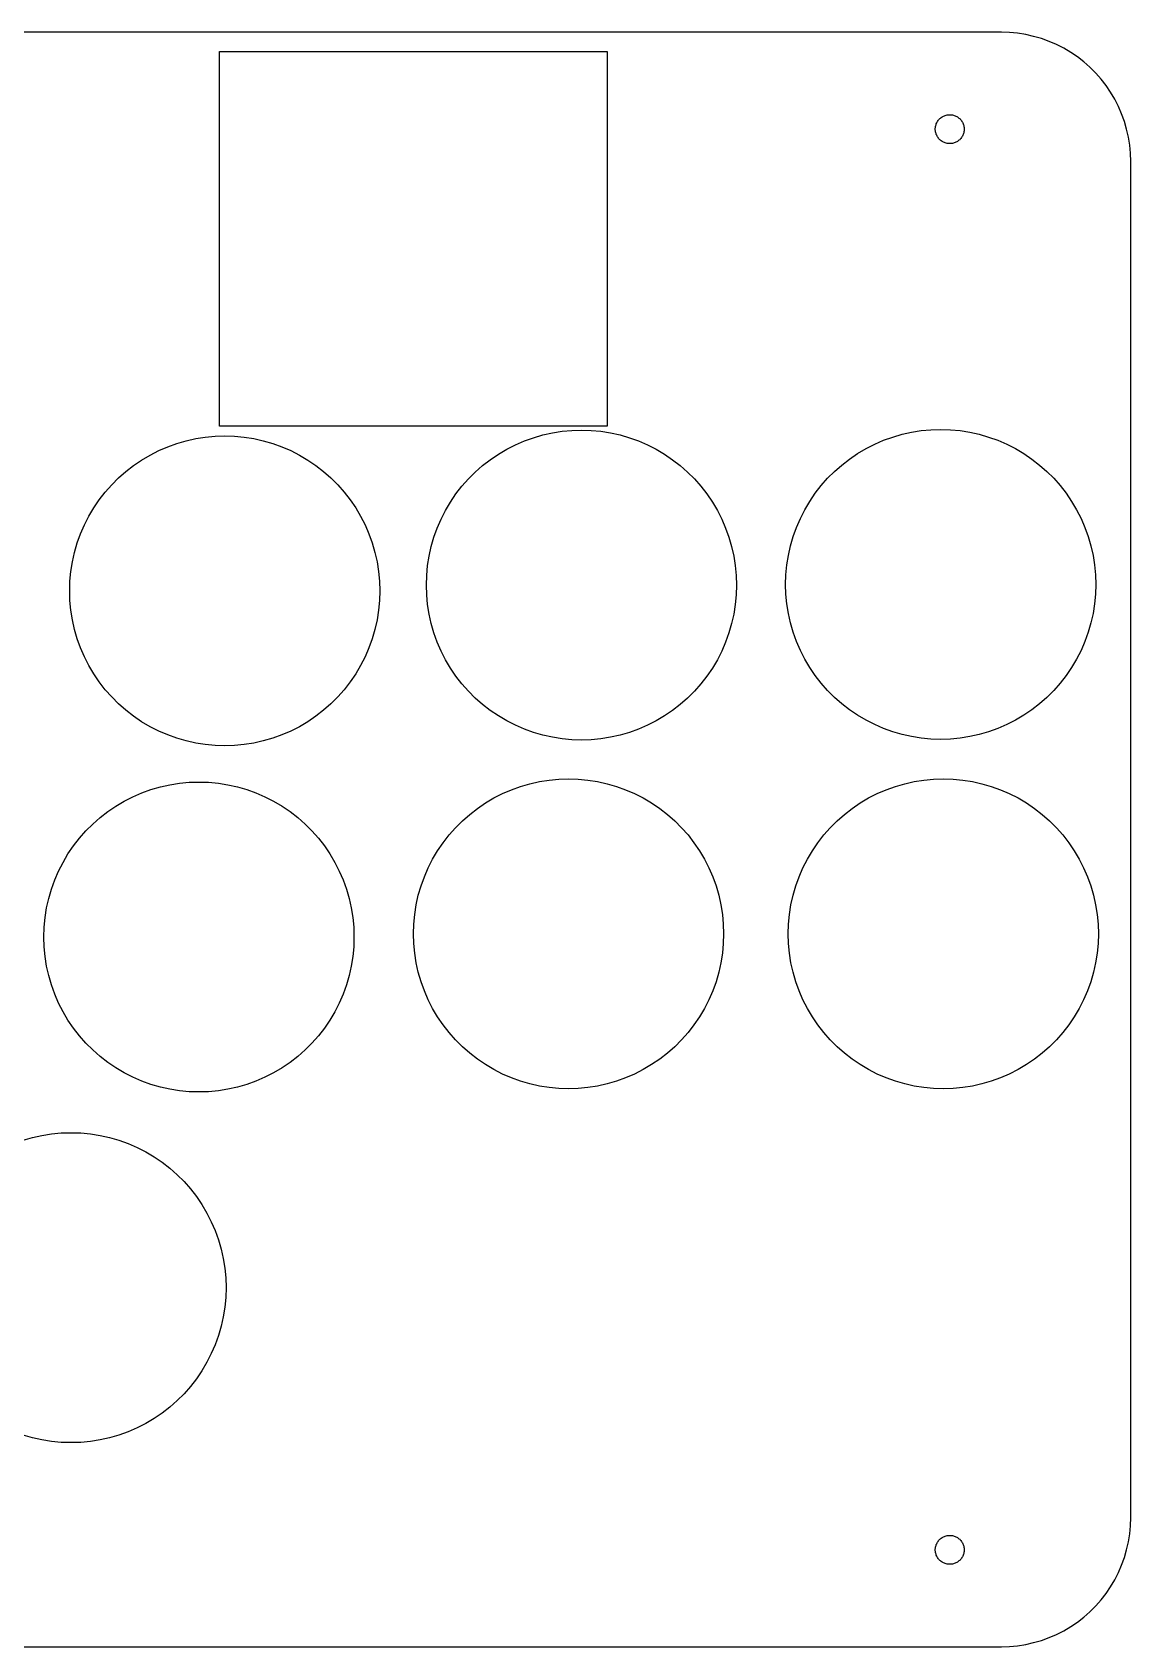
# Model space of a CAD drawing. Header units: metres. Extents: x 0 to 208, y 0 to 125.
# Drawn here: x 123.5 to 208.5, y 0 to 125 of the extents above; entities that cross this region are included whole.
import ezdxf

# ---------------------------------------------------------------- set-up
doc = ezdxf.new("R2010")
doc.units = ezdxf.units.M

msp = doc.modelspace()

# ---------------------------------------------------------------- linework, layer by layer
for p, q in [((198.5, 125), (10, 125)), ((199.128, 124.98), (198.5, 125)), ((199.753, 124.921), (199.128, 124.98)), ((200.374, 124.823), (199.753, 124.921)), ((200.987, 124.686), (200.374, 124.823)), ((201.59, 124.511), (200.987, 124.686)), ((202.181, 124.298), (201.59, 124.511)), ((202.758, 124.048), (202.181, 124.298)), ((203.318, 123.763), (202.758, 124.048)), ((203.858, 123.443), (203.318, 123.763)), ((138, 94.5), (138, 123.5)), ((138, 123.5), (168, 123.5)), ((168, 123.5), (168, 94.5)), ((204.378, 123.09), (203.858, 123.443)), ((204.874, 122.705), (204.378, 123.09)), ((205.345, 122.29), (204.874, 122.705)), ((205.79, 121.845), (205.345, 122.29)), ((206.205, 121.374), (205.79, 121.845)), ((206.59, 120.878), (206.205, 121.374)), ((206.943, 120.358), (206.59, 120.878)), ((207.263, 119.818), (206.943, 120.358)), ((207.548, 119.258), (207.263, 119.818)), ((207.798, 118.681), (207.548, 119.258)), ((193.38, 117.5), (193.382, 117.57)), ((193.382, 117.43), (193.38, 117.5)), ((193.382, 117.57), (193.389, 117.64)), ((193.389, 117.64), (193.4, 117.71)), ((193.4, 117.71), (193.415, 117.779)), ((193.415, 117.779), (193.435, 117.846)), ((193.435, 117.846), (193.459, 117.912)), ((193.459, 117.912), (193.487, 117.977)), ((193.487, 117.977), (193.519, 118.04)), ((193.519, 118.04), (193.554, 118.1)), ((193.554, 118.1), (193.594, 118.158)), ((193.594, 118.158), (193.637, 118.214)), ((193.637, 118.214), (193.684, 118.267)), ((193.684, 118.267), (193.733, 118.316)), ((193.733, 118.316), (193.786, 118.363)), ((193.786, 118.363), (193.842, 118.406)), ((193.842, 118.406), (193.9, 118.446)), ((193.9, 118.446), (193.96, 118.481)), ((193.96, 118.481), (194.023, 118.513)), ((194.023, 118.513), (194.088, 118.541)), ((194.088, 118.541), (194.154, 118.565)), ((194.154, 118.565), (194.221, 118.585)), ((194.221, 118.585), (194.29, 118.6)), ((194.29, 118.6), (194.36, 118.611)), ((194.36, 118.611), (194.43, 118.618)), ((194.43, 118.618), (194.5, 118.62)), ((194.5, 118.62), (194.57, 118.618)), ((194.57, 118.618), (194.64, 118.611)), ((194.64, 118.611), (194.71, 118.6)), ((194.71, 118.6), (194.779, 118.585)), ((194.779, 118.585), (194.846, 118.565)), ((194.846, 118.565), (194.912, 118.541)), ((194.912, 118.541), (194.977, 118.513)), ((194.977, 118.513), (195.04, 118.481)), ((195.04, 118.481), (195.1, 118.446)), ((195.1, 118.446), (195.158, 118.406)), ((195.158, 118.406), (195.214, 118.363)), ((195.214, 118.363), (195.267, 118.316)), ((195.267, 118.316), (195.316, 118.267)), ((195.316, 118.267), (195.363, 118.214)), ((195.363, 118.214), (195.406, 118.158)), ((195.406, 118.158), (195.446, 118.1)), ((195.446, 118.1), (195.481, 118.04)), ((195.481, 118.04), (195.513, 117.977)), ((195.513, 117.977), (195.541, 117.912)), ((195.541, 117.912), (195.565, 117.846)), ((195.565, 117.846), (195.585, 117.779)), ((195.585, 117.779), (195.6, 117.71)), ((195.6, 117.71), (195.611, 117.64)), ((195.611, 117.64), (195.618, 117.57)), ((195.618, 117.57), (195.62, 117.5)), ((195.62, 117.5), (195.618, 117.43)), ((208.011, 118.09), (207.798, 118.681)), ((208.186, 117.487), (208.011, 118.09)), ((193.389, 117.36), (193.382, 117.43)), ((193.4, 117.29), (193.389, 117.36)), ((193.415, 117.221), (193.4, 117.29)), ((193.435, 117.154), (193.415, 117.221)), ((193.459, 117.088), (193.435, 117.154)), ((193.487, 117.023), (193.459, 117.088)), ((193.519, 116.96), (193.487, 117.023)), ((193.554, 116.9), (193.519, 116.96)), ((193.594, 116.842), (193.554, 116.9)), ((193.637, 116.786), (193.594, 116.842)), ((193.684, 116.733), (193.637, 116.786)), ((193.733, 116.684), (193.684, 116.733)), ((193.786, 116.637), (193.733, 116.684)), ((193.842, 116.594), (193.786, 116.637)), ((193.9, 116.554), (193.842, 116.594)), ((193.96, 116.519), (193.9, 116.554)), ((194.023, 116.487), (193.96, 116.519)), ((194.088, 116.459), (194.023, 116.487)), ((194.154, 116.435), (194.088, 116.459)), ((194.221, 116.415), (194.154, 116.435)), ((194.29, 116.4), (194.221, 116.415)), ((194.36, 116.389), (194.29, 116.4)), ((194.43, 116.382), (194.36, 116.389)), ((194.5, 116.38), (194.43, 116.382)), ((194.57, 116.382), (194.5, 116.38)), ((194.64, 116.389), (194.57, 116.382)), ((194.71, 116.4), (194.64, 116.389)), ((194.779, 116.415), (194.71, 116.4)), ((194.846, 116.435), (194.779, 116.415)), ((194.912, 116.459), (194.846, 116.435)), ((194.977, 116.487), (194.912, 116.459)), ((195.04, 116.519), (194.977, 116.487)), ((195.1, 116.554), (195.04, 116.519)), ((195.158, 116.594), (195.1, 116.554)), ((195.214, 116.637), (195.158, 116.594)), ((195.267, 116.684), (195.214, 116.637)), ((195.316, 116.733), (195.267, 116.684)), ((195.363, 116.786), (195.316, 116.733)), ((195.406, 116.842), (195.363, 116.786)), ((195.446, 116.9), (195.406, 116.842)), ((195.481, 116.96), (195.446, 116.9)), ((195.513, 117.023), (195.481, 116.96)), ((195.541, 117.088), (195.513, 117.023)), ((195.565, 117.154), (195.541, 117.088)), ((195.585, 117.221), (195.565, 117.154)), ((195.6, 117.29), (195.585, 117.221)), ((195.611, 117.36), (195.6, 117.29)), ((195.618, 117.43), (195.611, 117.36)), ((208.323, 116.874), (208.186, 117.487)), ((208.421, 116.253), (208.323, 116.874)), ((208.48, 115.628), (208.421, 116.253)), ((208.5, 115), (208.48, 115.628)), ((208.5, 10), (208.5, 115)), ((137.646, 93.7263), (138.4, 93.75)), ((168, 94.5), (138, 94.5)), ((138.4, 93.75), (139.153, 93.7263)), ((162.292, 93.6127), (163.016, 93.823)), ((163.016, 93.823), (163.751, 93.9874)), ((163.751, 93.9874), (164.496, 94.1054)), ((164.496, 94.1054), (165.247, 94.1763)), ((165.247, 94.1763), (166, 94.2)), ((166, 94.2), (166.753, 94.1763)), ((166.753, 94.1763), (167.504, 94.1054)), ((167.504, 94.1054), (168.249, 93.9874)), ((168.249, 93.9874), (168.984, 93.823)), ((168.984, 93.823), (169.708, 93.6127)), ((190.092, 93.6627), (190.816, 93.873)), ((190.816, 93.873), (191.551, 94.0374)), ((191.551, 94.0374), (192.296, 94.1554)), ((192.296, 94.1554), (193.047, 94.2263)), ((193.047, 94.2263), (193.8, 94.25)), ((193.8, 94.25), (194.553, 94.2263)), ((194.553, 94.2263), (195.304, 94.1554)), ((195.304, 94.1554), (196.049, 94.0374)), ((196.049, 94.0374), (196.784, 93.873)), ((196.784, 93.873), (197.508, 93.6627)), ((132.619, 92.2657), (133.291, 92.6079)), ((133.291, 92.6079), (133.982, 92.9073)), ((133.982, 92.9073), (134.692, 93.1627)), ((134.692, 93.1627), (135.416, 93.373)), ((135.416, 93.373), (136.151, 93.5374)), ((136.151, 93.5374), (136.896, 93.6554)), ((136.896, 93.6554), (137.646, 93.7263)), ((139.153, 93.7263), (139.904, 93.6554)), ((139.904, 93.6554), (140.649, 93.5374)), ((140.649, 93.5374), (141.384, 93.373)), ((141.384, 93.373), (142.108, 93.1627)), ((142.108, 93.1627), (142.817, 92.9073)), ((142.817, 92.9073), (143.509, 92.6079)), ((143.509, 92.6079), (144.181, 92.2657)), ((159.57, 92.3319), (160.219, 92.7157)), ((160.219, 92.7157), (160.891, 93.0579)), ((160.891, 93.0579), (161.583, 93.3573)), ((161.583, 93.3573), (162.292, 93.6127)), ((169.708, 93.6127), (170.417, 93.3573)), ((170.417, 93.3573), (171.109, 93.0579)), ((171.109, 93.0579), (171.781, 92.7157)), ((171.781, 92.7157), (172.43, 92.3319)), ((187.37, 92.3819), (188.019, 92.7657)), ((188.019, 92.7657), (188.691, 93.1079)), ((188.691, 93.1079), (189.382, 93.4073)), ((189.382, 93.4073), (190.092, 93.6627)), ((197.508, 93.6627), (198.217, 93.4073)), ((198.217, 93.4073), (198.909, 93.1079)), ((198.909, 93.1079), (199.581, 92.7657)), ((199.581, 92.7657), (200.23, 92.3819)), ((130.751, 90.9962), (131.347, 91.4582)), ((131.347, 91.4582), (131.97, 91.8819)), ((131.97, 91.8819), (132.619, 92.2657)), ((144.181, 92.2657), (144.83, 91.8819)), ((144.83, 91.8819), (145.453, 91.4582)), ((145.453, 91.4582), (146.049, 90.9962)), ((157.785, 90.9476), (158.351, 91.4462)), ((158.351, 91.4462), (158.947, 91.9082)), ((158.947, 91.9082), (159.57, 92.3319)), ((172.43, 92.3319), (173.053, 91.9082)), ((173.053, 91.9082), (173.649, 91.4462)), ((173.649, 91.4462), (174.215, 90.9476)), ((185.585, 90.9976), (186.151, 91.4962)), ((186.151, 91.4962), (186.747, 91.9582)), ((186.747, 91.9582), (187.37, 92.3819)), ((200.23, 92.3819), (200.853, 91.9582)), ((200.853, 91.9582), (201.449, 91.4962)), ((201.449, 91.4962), (202.015, 90.9976)), ((129.652, 89.9646), (130.185, 90.4976)), ((130.185, 90.4976), (130.751, 90.9962)), ((146.049, 90.9962), (146.615, 90.4976)), ((146.615, 90.4976), (147.148, 89.9646)), ((156.754, 89.8491), (157.252, 90.4146)), ((157.252, 90.4146), (157.785, 90.9476)), ((174.215, 90.9476), (174.748, 90.4146)), ((174.748, 90.4146), (175.246, 89.8491)), ((184.554, 89.8991), (185.052, 90.4646)), ((185.052, 90.4646), (185.585, 90.9976)), ((202.015, 90.9976), (202.548, 90.4646)), ((202.548, 90.4646), (203.046, 89.8991)), ((128.268, 88.1799), (128.692, 88.8034)), ((128.692, 88.8034), (129.154, 89.3991)), ((129.154, 89.3991), (129.652, 89.9646)), ((147.148, 89.9646), (147.646, 89.3991)), ((147.646, 89.3991), (148.108, 88.8034)), ((148.108, 88.8034), (148.532, 88.1799)), ((155.868, 88.6299), (156.292, 89.2534)), ((156.292, 89.2534), (156.754, 89.8491)), ((175.246, 89.8491), (175.708, 89.2534)), ((175.708, 89.2534), (176.132, 88.6299)), ((183.668, 88.6799), (184.092, 89.3034)), ((184.092, 89.3034), (184.554, 89.8991)), ((203.046, 89.8991), (203.508, 89.3034)), ((203.508, 89.3034), (203.932, 88.6799)), ((127.542, 86.8593), (127.884, 87.531)), ((127.884, 87.531), (128.268, 88.1799)), ((148.532, 88.1799), (148.916, 87.531)), ((148.916, 87.531), (149.258, 86.8593)), ((155.142, 87.3093), (155.484, 87.981)), ((155.484, 87.981), (155.868, 88.6299)), ((176.132, 88.6299), (176.516, 87.981)), ((176.516, 87.981), (176.858, 87.3093)), ((182.942, 87.3593), (183.284, 88.031)), ((183.284, 88.031), (183.668, 88.6799)), ((203.932, 88.6799), (204.316, 88.031)), ((204.316, 88.031), (204.658, 87.3593)), ((127.243, 86.1675), (127.542, 86.8593)), ((149.258, 86.8593), (149.557, 86.1675)), ((154.587, 85.9082), (154.843, 86.6175)), ((154.843, 86.6175), (155.142, 87.3093)), ((176.858, 87.3093), (177.157, 86.6175)), ((177.157, 86.6175), (177.413, 85.9082)), ((182.387, 85.9582), (182.643, 86.6675)), ((182.643, 86.6675), (182.942, 87.3593)), ((204.658, 87.3593), (204.957, 86.6675)), ((204.957, 86.6675), (205.213, 85.9582)), ((126.777, 84.7343), (126.987, 85.4582)), ((126.987, 85.4582), (127.243, 86.1675)), ((149.557, 86.1675), (149.813, 85.4582)), ((149.813, 85.4582), (150.023, 84.7343)), ((154.213, 84.4486), (154.377, 85.1843)), ((154.377, 85.1843), (154.587, 85.9082)), ((177.413, 85.9082), (177.623, 85.1843)), ((177.623, 85.1843), (177.787, 84.4486)), ((182.013, 84.4986), (182.177, 85.2343)), ((182.177, 85.2343), (182.387, 85.9582)), ((205.213, 85.9582), (205.423, 85.2343)), ((205.423, 85.2343), (205.587, 84.4986)), ((126.495, 83.254), (126.613, 83.9986)), ((126.613, 83.9986), (126.777, 84.7343)), ((150.023, 84.7343), (150.187, 83.9986)), ((150.187, 83.9986), (150.305, 83.254)), ((154.095, 83.704), (154.213, 84.4486)), ((177.787, 84.4486), (177.905, 83.704)), ((181.824, 83.0035), (181.895, 83.754)), ((181.895, 83.754), (182.013, 84.4986)), ((205.587, 84.4986), (205.705, 83.754)), ((205.705, 83.754), (205.776, 83.0035)), ((126.4, 81.75), (126.424, 82.5035)), ((126.424, 82.5035), (126.495, 83.254)), ((150.305, 83.254), (150.376, 82.5035)), ((150.376, 82.5035), (150.4, 81.75)), ((154, 82.2), (154.024, 82.9535)), ((154.024, 82.9535), (154.095, 83.704)), ((177.905, 83.704), (177.976, 82.9535)), ((177.976, 82.9535), (178, 82.2)), ((181.8, 82.25), (181.824, 83.0035)), ((205.776, 83.0035), (205.8, 82.25)), ((126.424, 80.9965), (126.4, 81.75)), ((150.4, 81.75), (150.376, 80.9965)), ((154.024, 81.4465), (154, 82.2)), ((154.095, 80.696), (154.024, 81.4465)), ((177.976, 81.4465), (177.905, 80.696)), ((178, 82.2), (177.976, 81.4465)), ((181.824, 81.4965), (181.8, 82.25)), ((181.895, 80.746), (181.824, 81.4965)), ((205.776, 81.4965), (205.705, 80.746)), ((205.8, 82.25), (205.776, 81.4965)), ((126.495, 80.246), (126.424, 80.9965)), ((126.613, 79.5014), (126.495, 80.246)), ((150.305, 80.246), (150.187, 79.5014)), ((150.376, 80.9965), (150.305, 80.246)), ((154.213, 79.9514), (154.095, 80.696)), ((177.905, 80.696), (177.787, 79.9514)), ((182.013, 80.0014), (181.895, 80.746)), ((182.177, 79.2657), (182.013, 80.0014)), ((205.587, 80.0014), (205.423, 79.2657)), ((205.705, 80.746), (205.587, 80.0014)), ((126.777, 78.7657), (126.613, 79.5014)), ((126.987, 78.0418), (126.777, 78.7657)), ((150.023, 78.7657), (149.813, 78.0418)), ((150.187, 79.5014), (150.023, 78.7657)), ((154.377, 79.2157), (154.213, 79.9514)), ((154.587, 78.4918), (154.377, 79.2157)), ((177.623, 79.2157), (177.413, 78.4918)), ((177.787, 79.9514), (177.623, 79.2157)), ((182.387, 78.5418), (182.177, 79.2657)), ((205.423, 79.2657), (205.213, 78.5418)), ((127.243, 77.3325), (126.987, 78.0418)), ((149.813, 78.0418), (149.557, 77.3325)), ((154.843, 77.7825), (154.587, 78.4918)), ((155.142, 77.0906), (154.843, 77.7825)), ((177.157, 77.7825), (176.858, 77.0906)), ((177.413, 78.4918), (177.157, 77.7825)), ((182.643, 77.8325), (182.387, 78.5418)), ((182.942, 77.1406), (182.643, 77.8325)), ((204.957, 77.8325), (204.658, 77.1406)), ((205.213, 78.5418), (204.957, 77.8325)), ((127.542, 76.6406), (127.243, 77.3325)), ((127.884, 75.9689), (127.542, 76.6406)), ((149.258, 76.6406), (148.916, 75.9689)), ((149.557, 77.3325), (149.258, 76.6406)), ((155.484, 76.4189), (155.142, 77.0906)), ((155.868, 75.7701), (155.484, 76.4189)), ((176.516, 76.4189), (176.132, 75.7701)), ((176.858, 77.0906), (176.516, 76.4189)), ((183.284, 76.4689), (182.942, 77.1406)), ((183.668, 75.8201), (183.284, 76.4689)), ((204.316, 76.4689), (203.932, 75.8201)), ((204.658, 77.1406), (204.316, 76.4689)), ((128.268, 75.3201), (127.884, 75.9689)), ((128.692, 74.6966), (128.268, 75.3201)), ((148.532, 75.3201), (148.108, 74.6966)), ((148.916, 75.9689), (148.532, 75.3201)), ((156.292, 75.1466), (155.868, 75.7701)), ((156.754, 74.5509), (156.292, 75.1466)), ((175.708, 75.1466), (175.246, 74.5509)), ((176.132, 75.7701), (175.708, 75.1466)), ((184.092, 75.1966), (183.668, 75.8201)), ((184.554, 74.6009), (184.092, 75.1966)), ((203.508, 75.1966), (203.046, 74.6009)), ((203.932, 75.8201), (203.508, 75.1966)), ((129.154, 74.1009), (128.692, 74.6966)), ((129.652, 73.5354), (129.154, 74.1009)), ((147.646, 74.1009), (147.148, 73.5354)), ((148.108, 74.6966), (147.646, 74.1009)), ((157.252, 73.9854), (156.754, 74.5509)), ((157.785, 73.4524), (157.252, 73.9854)), ((174.748, 73.9854), (174.215, 73.4524)), ((175.246, 74.5509), (174.748, 73.9854)), ((185.052, 74.0354), (184.554, 74.6009)), ((185.585, 73.5024), (185.052, 74.0354)), ((202.548, 74.0354), (202.015, 73.5024)), ((203.046, 74.6009), (202.548, 74.0354)), ((130.185, 73.0024), (129.652, 73.5354)), ((130.751, 72.5038), (130.185, 73.0024)), ((131.347, 72.0418), (130.751, 72.5038)), ((146.049, 72.5038), (145.453, 72.0418)), ((146.615, 73.0024), (146.049, 72.5038)), ((147.148, 73.5354), (146.615, 73.0024)), ((158.351, 72.9538), (157.785, 73.4524)), ((158.947, 72.4918), (158.351, 72.9538)), ((173.649, 72.9538), (173.053, 72.4918)), ((174.215, 73.4524), (173.649, 72.9538)), ((186.151, 73.0038), (185.585, 73.5024)), ((186.747, 72.5418), (186.151, 73.0038)), ((187.37, 72.1181), (186.747, 72.5418)), ((200.853, 72.5418), (200.23, 72.1181)), ((201.449, 73.0038), (200.853, 72.5418)), ((202.015, 73.5024), (201.449, 73.0038)), ((131.97, 71.6181), (131.347, 72.0418)), ((132.619, 71.2343), (131.97, 71.6181)), ((144.83, 71.6181), (144.181, 71.2343)), ((145.453, 72.0418), (144.83, 71.6181)), ((159.57, 72.0681), (158.947, 72.4918)), ((160.219, 71.6843), (159.57, 72.0681)), ((160.891, 71.3421), (160.219, 71.6843)), ((161.583, 71.0427), (160.891, 71.3421)), ((171.109, 71.3421), (170.417, 71.0427)), ((171.781, 71.6843), (171.109, 71.3421)), ((172.43, 72.0681), (171.781, 71.6843)), ((173.053, 72.4918), (172.43, 72.0681)), ((188.019, 71.7343), (187.37, 72.1181)), ((188.691, 71.3921), (188.019, 71.7343)), ((189.382, 71.0927), (188.691, 71.3921)), ((198.909, 71.3921), (198.217, 71.0927)), ((199.581, 71.7343), (198.909, 71.3921)), ((200.23, 72.1181), (199.581, 71.7343)), ((133.291, 70.8921), (132.619, 71.2343)), ((133.982, 70.5927), (133.291, 70.8921)), ((134.692, 70.3373), (133.982, 70.5927)), ((135.416, 70.127), (134.692, 70.3373)), ((136.151, 69.9625), (135.416, 70.127)), ((141.384, 70.127), (140.649, 69.9625)), ((142.108, 70.3373), (141.384, 70.127)), ((142.817, 70.5927), (142.108, 70.3373)), ((143.509, 70.8921), (142.817, 70.5927)), ((144.181, 71.2343), (143.509, 70.8921)), ((162.292, 70.7873), (161.583, 71.0427)), ((163.016, 70.577), (162.292, 70.7873)), ((163.751, 70.4126), (163.016, 70.577)), ((164.496, 70.2946), (163.751, 70.4126)), ((165.247, 70.2237), (164.496, 70.2946)), ((166, 70.2), (165.247, 70.2237)), ((166.753, 70.2237), (166, 70.2)), ((167.504, 70.2946), (166.753, 70.2237)), ((168.249, 70.4126), (167.504, 70.2946)), ((168.984, 70.577), (168.249, 70.4126)), ((169.708, 70.7873), (168.984, 70.577)), ((170.417, 71.0427), (169.708, 70.7873)), ((190.092, 70.8373), (189.382, 71.0927)), ((190.816, 70.627), (190.092, 70.8373)), ((191.551, 70.4625), (190.816, 70.627)), ((192.296, 70.3446), (191.551, 70.4625)), ((193.047, 70.2737), (192.296, 70.3446)), ((193.8, 70.25), (193.047, 70.2737)), ((194.553, 70.2737), (193.8, 70.25)), ((195.304, 70.3446), (194.553, 70.2737)), ((196.049, 70.4625), (195.304, 70.3446)), ((196.784, 70.627), (196.049, 70.4625)), ((197.508, 70.8373), (196.784, 70.627)), ((198.217, 71.0927), (197.508, 70.8373)), ((136.896, 69.8446), (136.151, 69.9625)), ((137.646, 69.7737), (136.896, 69.8446)), ((138.4, 69.75), (137.646, 69.7737)), ((139.153, 69.7737), (138.4, 69.75)), ((139.904, 69.8446), (139.153, 69.7737)), ((140.649, 69.9625), (139.904, 69.8446)), ((131.982, 66.1073), (132.692, 66.3627)), ((132.692, 66.3627), (133.416, 66.573)), ((133.416, 66.573), (134.151, 66.7374)), ((134.151, 66.7374), (134.896, 66.8554)), ((134.896, 66.8554), (135.646, 66.9263)), ((135.646, 66.9263), (136.4, 66.95)), ((136.4, 66.95), (137.153, 66.9263)), ((137.153, 66.9263), (137.904, 66.8554)), ((137.904, 66.8554), (138.649, 66.7374)), ((138.649, 66.7374), (139.384, 66.573)), ((139.384, 66.573), (140.108, 66.3627)), ((140.108, 66.3627), (140.817, 66.1073)), ((159.891, 66.0579), (160.583, 66.3573)), ((160.583, 66.3573), (161.292, 66.6127)), ((161.292, 66.6127), (162.016, 66.823)), ((162.016, 66.823), (162.751, 66.9874)), ((162.751, 66.9874), (163.496, 67.1054)), ((163.496, 67.1054), (164.247, 67.1763)), ((164.247, 67.1763), (165, 67.2)), ((165, 67.2), (165.753, 67.1763)), ((165.753, 67.1763), (166.504, 67.1054)), ((166.504, 67.1054), (167.249, 66.9874)), ((167.249, 66.9874), (167.984, 66.823)), ((167.984, 66.823), (168.708, 66.6127)), ((168.708, 66.6127), (169.417, 66.3573)), ((169.417, 66.3573), (170.109, 66.0579)), ((188.891, 66.0579), (189.583, 66.3573)), ((189.583, 66.3573), (190.292, 66.6127)), ((190.292, 66.6127), (191.016, 66.823)), ((191.016, 66.823), (191.751, 66.9874)), ((191.751, 66.9874), (192.496, 67.1054)), ((192.496, 67.1054), (193.247, 67.1763)), ((193.247, 67.1763), (194, 67.2)), ((194, 67.2), (194.753, 67.1763)), ((194.753, 67.1763), (195.504, 67.1054)), ((195.504, 67.1054), (196.249, 66.9874)), ((196.249, 66.9874), (196.984, 66.823)), ((196.984, 66.823), (197.708, 66.6127)), ((197.708, 66.6127), (198.417, 66.3573)), ((198.417, 66.3573), (199.109, 66.0579)), ((129.347, 64.6582), (129.97, 65.0819)), ((129.97, 65.0819), (130.619, 65.4657)), ((130.619, 65.4657), (131.291, 65.8079)), ((131.291, 65.8079), (131.982, 66.1073)), ((140.817, 66.1073), (141.509, 65.8079)), ((141.509, 65.8079), (142.181, 65.4657)), ((142.181, 65.4657), (142.83, 65.0819)), ((142.83, 65.0819), (143.453, 64.6582)), ((157.947, 64.9082), (158.57, 65.3319)), ((158.57, 65.3319), (159.219, 65.7157)), ((159.219, 65.7157), (159.891, 66.0579)), ((170.109, 66.0579), (170.781, 65.7157)), ((170.781, 65.7157), (171.43, 65.3319)), ((171.43, 65.3319), (172.053, 64.9082)), ((186.947, 64.9082), (187.57, 65.3319)), ((187.57, 65.3319), (188.219, 65.7157)), ((188.219, 65.7157), (188.891, 66.0579)), ((199.109, 66.0579), (199.781, 65.7157)), ((199.781, 65.7157), (200.43, 65.3319)), ((200.43, 65.3319), (201.053, 64.9082)), ((128.185, 63.6976), (128.751, 64.1962)), ((128.751, 64.1962), (129.347, 64.6582)), ((143.453, 64.6582), (144.049, 64.1962)), ((144.049, 64.1962), (144.615, 63.6976)), ((156.252, 63.4146), (156.785, 63.9476)), ((156.785, 63.9476), (157.351, 64.4462)), ((157.351, 64.4462), (157.947, 64.9082)), ((172.053, 64.9082), (172.649, 64.4462)), ((172.649, 64.4462), (173.215, 63.9476)), ((173.215, 63.9476), (173.748, 63.4146)), ((185.252, 63.4146), (185.785, 63.9476)), ((185.785, 63.9476), (186.351, 64.4462)), ((186.351, 64.4462), (186.947, 64.9082)), ((201.053, 64.9082), (201.649, 64.4462)), ((201.649, 64.4462), (202.215, 63.9476)), ((202.215, 63.9476), (202.748, 63.4146)), ((126.692, 62.0034), (127.154, 62.5991)), ((127.154, 62.5991), (127.652, 63.1646)), ((127.652, 63.1646), (128.185, 63.6976)), ((144.615, 63.6976), (145.148, 63.1646)), ((145.148, 63.1646), (145.646, 62.5991)), ((145.646, 62.5991), (146.108, 62.0034)), ((155.292, 62.2534), (155.754, 62.8491)), ((155.754, 62.8491), (156.252, 63.4146)), ((173.748, 63.4146), (174.246, 62.8491)), ((174.246, 62.8491), (174.708, 62.2534)), ((184.292, 62.2534), (184.754, 62.8491)), ((184.754, 62.8491), (185.252, 63.4146)), ((202.748, 63.4146), (203.246, 62.8491)), ((203.246, 62.8491), (203.708, 62.2534)), ((125.884, 60.731), (126.268, 61.3799)), ((126.268, 61.3799), (126.692, 62.0034)), ((146.108, 62.0034), (146.532, 61.3799)), ((146.532, 61.3799), (146.916, 60.731)), ((154.484, 60.981), (154.868, 61.6299)), ((154.868, 61.6299), (155.292, 62.2534)), ((174.708, 62.2534), (175.132, 61.6299)), ((175.132, 61.6299), (175.516, 60.981)), ((183.484, 60.981), (183.868, 61.6299)), ((183.868, 61.6299), (184.292, 62.2534)), ((203.708, 62.2534), (204.132, 61.6299)), ((204.132, 61.6299), (204.516, 60.981)), ((125.243, 59.3675), (125.542, 60.0593)), ((125.542, 60.0593), (125.884, 60.731)), ((146.916, 60.731), (147.258, 60.0593)), ((147.258, 60.0593), (147.557, 59.3675)), ((153.843, 59.6175), (154.142, 60.3093)), ((154.142, 60.3093), (154.484, 60.981)), ((175.516, 60.981), (175.858, 60.3093)), ((175.858, 60.3093), (176.157, 59.6175)), ((182.843, 59.6175), (183.142, 60.3093)), ((183.142, 60.3093), (183.484, 60.981)), ((204.516, 60.981), (204.858, 60.3093)), ((204.858, 60.3093), (205.157, 59.6175)), ((124.987, 58.6582), (125.243, 59.3675)), ((147.557, 59.3675), (147.813, 58.6582)), ((153.377, 58.1843), (153.587, 58.9082)), ((153.587, 58.9082), (153.843, 59.6175)), ((176.157, 59.6175), (176.413, 58.9082)), ((176.413, 58.9082), (176.623, 58.1843)), ((182.377, 58.1843), (182.587, 58.9082)), ((182.587, 58.9082), (182.843, 59.6175)), ((205.157, 59.6175), (205.413, 58.9082)), ((205.413, 58.9082), (205.623, 58.1843)), ((124.613, 57.1986), (124.777, 57.9343)), ((124.777, 57.9343), (124.987, 58.6582)), ((147.813, 58.6582), (148.023, 57.9343)), ((148.023, 57.9343), (148.187, 57.1986)), ((153.213, 57.4486), (153.377, 58.1843)), ((176.623, 58.1843), (176.787, 57.4486)), ((182.213, 57.4486), (182.377, 58.1843)), ((205.623, 58.1843), (205.787, 57.4486)), ((124.424, 55.7035), (124.495, 56.454)), ((124.495, 56.454), (124.613, 57.1986)), ((148.187, 57.1986), (148.305, 56.454)), ((148.305, 56.454), (148.376, 55.7035)), ((153.024, 55.9535), (153.095, 56.704)), ((153.095, 56.704), (153.213, 57.4486)), ((176.787, 57.4486), (176.905, 56.704)), ((176.905, 56.704), (176.976, 55.9535)), ((182.024, 55.9535), (182.095, 56.704)), ((182.095, 56.704), (182.213, 57.4486)), ((205.787, 57.4486), (205.905, 56.704)), ((205.905, 56.704), (205.976, 55.9535)), ((124.4, 54.95), (124.424, 55.7035)), ((148.376, 55.7035), (148.4, 54.95)), ((153, 55.2), (153.024, 55.9535)), ((153.024, 54.4465), (153, 55.2)), ((176.976, 55.9535), (177, 55.2)), ((177, 55.2), (176.976, 54.4465)), ((182, 55.2), (182.024, 55.9535)), ((182.024, 54.4465), (182, 55.2)), ((205.976, 55.9535), (206, 55.2)), ((206, 55.2), (205.976, 54.4465)), ((124.424, 54.1965), (124.4, 54.95)), ((124.495, 53.446), (124.424, 54.1965)), ((148.376, 54.1965), (148.305, 53.446)), ((148.4, 54.95), (148.376, 54.1965)), ((153.095, 53.696), (153.024, 54.4465)), ((176.976, 54.4465), (176.905, 53.696)), ((182.095, 53.696), (182.024, 54.4465)), ((205.976, 54.4465), (205.905, 53.696)), ((124.613, 52.7014), (124.495, 53.446)), ((124.777, 51.9657), (124.613, 52.7014)), ((148.187, 52.7014), (148.023, 51.9657)), ((148.305, 53.446), (148.187, 52.7014)), ((153.213, 52.9514), (153.095, 53.696)), ((153.377, 52.2157), (153.213, 52.9514)), ((176.787, 52.9514), (176.623, 52.2157)), ((176.905, 53.696), (176.787, 52.9514)), ((182.213, 52.9514), (182.095, 53.696)), ((182.377, 52.2157), (182.213, 52.9514)), ((205.787, 52.9514), (205.623, 52.2157)), ((205.905, 53.696), (205.787, 52.9514)), ((124.987, 51.2418), (124.777, 51.9657)), ((148.023, 51.9657), (147.813, 51.2418)), ((153.587, 51.4918), (153.377, 52.2157)), ((153.843, 50.7825), (153.587, 51.4918)), ((176.413, 51.4918), (176.157, 50.7825)), ((176.623, 52.2157), (176.413, 51.4918)), ((182.587, 51.4918), (182.377, 52.2157)), ((182.843, 50.7825), (182.587, 51.4918)), ((205.413, 51.4918), (205.157, 50.7825)), ((205.623, 52.2157), (205.413, 51.4918)), ((125.243, 50.5325), (124.987, 51.2418)), ((125.542, 49.8406), (125.243, 50.5325)), ((147.557, 50.5325), (147.258, 49.8406)), ((147.813, 51.2418), (147.557, 50.5325)), ((154.142, 50.0906), (153.843, 50.7825)), ((154.484, 49.4189), (154.142, 50.0906)), ((175.858, 50.0906), (175.516, 49.4189)), ((176.157, 50.7825), (175.858, 50.0906)), ((183.142, 50.0906), (182.843, 50.7825)), ((183.484, 49.4189), (183.142, 50.0906)), ((204.858, 50.0906), (204.516, 49.4189)), ((205.157, 50.7825), (204.858, 50.0906)), ((125.884, 49.1689), (125.542, 49.8406)), ((126.268, 48.5201), (125.884, 49.1689)), ((146.916, 49.1689), (146.532, 48.5201)), ((147.258, 49.8406), (146.916, 49.1689)), ((154.868, 48.7701), (154.484, 49.4189)), ((155.292, 48.1466), (154.868, 48.7701)), ((175.132, 48.7701), (174.708, 48.1466)), ((175.516, 49.4189), (175.132, 48.7701)), ((183.868, 48.7701), (183.484, 49.4189)), ((184.292, 48.1466), (183.868, 48.7701)), ((204.132, 48.7701), (203.708, 48.1466)), ((204.516, 49.4189), (204.132, 48.7701)), ((126.692, 47.8966), (126.268, 48.5201)), ((127.154, 47.3009), (126.692, 47.8966)), ((146.108, 47.8966), (145.646, 47.3009)), ((146.532, 48.5201), (146.108, 47.8966)), ((155.754, 47.5509), (155.292, 48.1466)), ((156.252, 46.9854), (155.754, 47.5509)), ((174.246, 47.5509), (173.748, 46.9854)), ((174.708, 48.1466), (174.246, 47.5509)), ((184.754, 47.5509), (184.292, 48.1466)), ((185.252, 46.9854), (184.754, 47.5509)), ((203.246, 47.5509), (202.748, 46.9854)), ((203.708, 48.1466), (203.246, 47.5509)), ((127.652, 46.7354), (127.154, 47.3009)), ((128.185, 46.2024), (127.652, 46.7354)), ((145.148, 46.7354), (144.615, 46.2024)), ((145.646, 47.3009), (145.148, 46.7354)), ((156.785, 46.4524), (156.252, 46.9854)), ((157.351, 45.9538), (156.785, 46.4524)), ((173.215, 46.4524), (172.649, 45.9538)), ((173.748, 46.9854), (173.215, 46.4524)), ((185.785, 46.4524), (185.252, 46.9854)), ((186.351, 45.9538), (185.785, 46.4524)), ((202.215, 46.4524), (201.649, 45.9538)), ((202.748, 46.9854), (202.215, 46.4524)), ((128.751, 45.7038), (128.185, 46.2024)), ((129.347, 45.2418), (128.751, 45.7038)), ((129.97, 44.8181), (129.347, 45.2418)), ((143.453, 45.2418), (142.83, 44.8181)), ((144.049, 45.7038), (143.453, 45.2418)), ((144.615, 46.2024), (144.049, 45.7038)), ((157.947, 45.4918), (157.351, 45.9538)), ((158.57, 45.0681), (157.947, 45.4918)), ((159.219, 44.6843), (158.57, 45.0681)), ((171.43, 45.0681), (170.781, 44.6843)), ((172.053, 45.4918), (171.43, 45.0681)), ((172.649, 45.9538), (172.053, 45.4918)), ((186.947, 45.4918), (186.351, 45.9538)), ((187.57, 45.0681), (186.947, 45.4918)), ((188.219, 44.6843), (187.57, 45.0681)), ((200.43, 45.0681), (199.781, 44.6843)), ((201.053, 45.4918), (200.43, 45.0681)), ((201.649, 45.9538), (201.053, 45.4918)), ((130.619, 44.4343), (129.97, 44.8181)), ((131.291, 44.0921), (130.619, 44.4343)), ((131.982, 43.7927), (131.291, 44.0921)), ((132.692, 43.5373), (131.982, 43.7927)), ((140.817, 43.7927), (140.108, 43.5373)), ((141.509, 44.0921), (140.817, 43.7927)), ((142.181, 44.4343), (141.509, 44.0921)), ((142.83, 44.8181), (142.181, 44.4343)), ((159.891, 44.3421), (159.219, 44.6843)), ((160.583, 44.0427), (159.891, 44.3421)), ((161.292, 43.7873), (160.583, 44.0427)), ((162.016, 43.577), (161.292, 43.7873)), ((168.708, 43.7873), (167.984, 43.577)), ((169.417, 44.0427), (168.708, 43.7873)), ((170.109, 44.3421), (169.417, 44.0427)), ((170.781, 44.6843), (170.109, 44.3421)), ((188.891, 44.3421), (188.219, 44.6843)), ((189.583, 44.0427), (188.891, 44.3421)), ((190.292, 43.7873), (189.583, 44.0427)), ((191.016, 43.577), (190.292, 43.7873)), ((197.708, 43.7873), (196.984, 43.577)), ((198.417, 44.0427), (197.708, 43.7873)), ((199.109, 44.3421), (198.417, 44.0427)), ((199.781, 44.6843), (199.109, 44.3421)), ((133.416, 43.327), (132.692, 43.5373)), ((134.151, 43.1626), (133.416, 43.327)), ((134.896, 43.0446), (134.151, 43.1626)), ((135.646, 42.9737), (134.896, 43.0446)), ((136.4, 42.95), (135.646, 42.9737)), ((137.153, 42.9737), (136.4, 42.95)), ((137.904, 43.0446), (137.153, 42.9737)), ((138.649, 43.1626), (137.904, 43.0446)), ((139.384, 43.327), (138.649, 43.1626)), ((140.108, 43.5373), (139.384, 43.327)), ((162.751, 43.4126), (162.016, 43.577)), ((163.496, 43.2946), (162.751, 43.4126)), ((164.247, 43.2237), (163.496, 43.2946)), ((165, 43.2), (164.247, 43.2237)), ((165.753, 43.2237), (165, 43.2)), ((166.504, 43.2946), (165.753, 43.2237)), ((167.249, 43.4126), (166.504, 43.2946)), ((167.984, 43.577), (167.249, 43.4126)), ((191.751, 43.4126), (191.016, 43.577)), ((192.496, 43.2946), (191.751, 43.4126)), ((193.247, 43.2237), (192.496, 43.2946)), ((194, 43.2), (193.247, 43.2237)), ((194.753, 43.2237), (194, 43.2)), ((195.504, 43.2946), (194.753, 43.2237)), ((196.249, 43.4126), (195.504, 43.2946)), ((196.984, 43.577), (196.249, 43.4126)), ((122.792, 39.2127), (123.516, 39.423)), ((123.516, 39.423), (124.251, 39.5874)), ((124.251, 39.5874), (124.996, 39.7054)), ((124.996, 39.7054), (125.747, 39.7763)), ((125.747, 39.7763), (126.5, 39.8)), ((126.5, 39.8), (127.253, 39.7763)), ((127.253, 39.7763), (128.004, 39.7054)), ((128.004, 39.7054), (128.749, 39.5874)), ((128.749, 39.5874), (129.484, 39.423)), ((129.484, 39.423), (130.208, 39.2127)), ((130.208, 39.2127), (130.917, 38.9573)), ((130.917, 38.9573), (131.609, 38.6579)), ((131.609, 38.6579), (132.281, 38.3157)), ((132.281, 38.3157), (132.93, 37.9319)), ((132.93, 37.9319), (133.553, 37.5082)), ((133.553, 37.5082), (134.149, 37.0462)), ((134.149, 37.0462), (134.715, 36.5476)), ((134.715, 36.5476), (135.248, 36.0146)), ((135.248, 36.0146), (135.746, 35.4491)), ((135.746, 35.4491), (136.208, 34.8534)), ((136.208, 34.8534), (136.632, 34.2299)), ((136.632, 34.2299), (137.016, 33.581)), ((137.016, 33.581), (137.358, 32.9093)), ((137.358, 32.9093), (137.657, 32.2175)), ((137.657, 32.2175), (137.913, 31.5082)), ((137.913, 31.5082), (138.123, 30.7843)), ((138.123, 30.7843), (138.287, 30.0486)), ((138.287, 30.0486), (138.405, 29.304)), ((138.405, 29.304), (138.476, 28.5535)), ((138.476, 28.5535), (138.5, 27.8)), ((138.5, 27.8), (138.476, 27.0465)), ((138.405, 26.296), (138.287, 25.5514)), ((138.476, 27.0465), (138.405, 26.296)), ((138.287, 25.5514), (138.123, 24.8157)), ((137.913, 24.0918), (137.657, 23.3825)), ((138.123, 24.8157), (137.913, 24.0918)), ((137.358, 22.6906), (137.016, 22.019)), ((137.657, 23.3825), (137.358, 22.6906)), ((136.632, 21.3701), (136.208, 20.7466)), ((137.016, 22.019), (136.632, 21.3701)), ((135.746, 20.1509), (135.248, 19.5854)), ((136.208, 20.7466), (135.746, 20.1509)), ((134.715, 19.0524), (134.149, 18.5538)), ((135.248, 19.5854), (134.715, 19.0524)), ((132.93, 17.6681), (132.281, 17.2843)), ((133.553, 18.0918), (132.93, 17.6681)), ((134.149, 18.5538), (133.553, 18.0918)), ((123.516, 16.177), (122.792, 16.3873)), ((130.208, 16.3873), (129.484, 16.177)), ((130.917, 16.6427), (130.208, 16.3873)), ((131.609, 16.9421), (130.917, 16.6427)), ((132.281, 17.2843), (131.609, 16.9421)), ((124.251, 16.0125), (123.516, 16.177)), ((124.996, 15.8946), (124.251, 16.0125)), ((125.747, 15.8237), (124.996, 15.8946)), ((126.5, 15.8), (125.747, 15.8237)), ((127.253, 15.8237), (126.5, 15.8)), ((128.004, 15.8946), (127.253, 15.8237)), ((128.749, 16.0125), (128.004, 15.8946)), ((129.484, 16.177), (128.749, 16.0125)), ((208.48, 9.3721), (208.5, 10)), ((208.421, 8.74667), (208.48, 9.3721)), ((193.38, 7.5), (193.382, 7.57031)), ((193.382, 7.42967), (193.38, 7.5)), ((193.382, 7.57031), (193.389, 7.64037)), ((193.389, 7.64037), (193.4, 7.70985)), ((193.4, 7.70985), (193.415, 7.77852)), ((193.415, 7.77852), (193.435, 7.84608)), ((193.435, 7.84608), (193.459, 7.91229)), ((193.459, 7.91229), (193.487, 7.97687)), ((193.487, 7.97687), (193.519, 8.03955)), ((193.519, 8.03955), (193.554, 8.10011)), ((193.554, 8.10011), (193.594, 8.15831)), ((193.594, 8.15831), (193.637, 8.21391)), ((193.637, 8.21391), (193.684, 8.26668)), ((193.684, 8.26668), (193.733, 8.31644)), ((193.733, 8.31644), (193.786, 8.36296)), ((193.786, 8.36296), (193.842, 8.4061)), ((193.842, 8.4061), (193.9, 8.44563)), ((193.9, 8.44563), (193.96, 8.48146)), ((193.96, 8.48146), (194.023, 8.5134)), ((194.023, 8.5134), (194.088, 8.54134)), ((194.088, 8.54134), (194.154, 8.56517)), ((194.154, 8.56517), (194.221, 8.58481)), ((194.221, 8.58481), (194.29, 8.60016)), ((194.29, 8.60016), (194.36, 8.61116)), ((194.36, 8.61116), (194.43, 8.61778)), ((194.43, 8.61778), (194.5, 8.62)), ((194.5, 8.62), (194.57, 8.61778)), ((194.57, 8.61778), (194.64, 8.61116)), ((194.64, 8.61116), (194.71, 8.60016)), ((194.71, 8.60016), (194.779, 8.58481)), ((194.779, 8.58481), (194.846, 8.56517)), ((194.846, 8.56517), (194.912, 8.54134)), ((194.912, 8.54134), (194.977, 8.5134)), ((194.977, 8.5134), (195.04, 8.48146)), ((195.04, 8.48146), (195.1, 8.44563)), ((195.1, 8.44563), (195.158, 8.4061)), ((195.158, 8.4061), (195.214, 8.36296)), ((195.214, 8.36296), (195.267, 8.31644)), ((195.267, 8.31644), (195.316, 8.26668)), ((195.316, 8.26668), (195.363, 8.21391)), ((195.363, 8.21391), (195.406, 8.15831)), ((195.406, 8.15831), (195.446, 8.10011)), ((195.446, 8.10011), (195.481, 8.03955)), ((195.481, 8.03955), (195.513, 7.97687)), ((195.513, 7.97687), (195.541, 7.91229)), ((195.541, 7.91229), (195.565, 7.84608)), ((195.565, 7.84608), (195.585, 7.77852)), ((195.585, 7.77852), (195.6, 7.70985)), ((195.6, 7.70985), (195.611, 7.64037)), ((195.611, 7.64037), (195.618, 7.57031)), ((195.618, 7.57031), (195.62, 7.5)), ((195.62, 7.5), (195.618, 7.42967)), ((208.011, 6.90984), (208.186, 7.51311)), ((208.186, 7.51311), (208.323, 8.12619)), ((208.323, 8.12619), (208.421, 8.74667)), ((193.389, 7.35962), (193.382, 7.42967)), ((193.4, 7.29013), (193.389, 7.35962)), ((193.415, 7.22147), (193.4, 7.29013)), ((193.435, 7.1539), (193.415, 7.22147)), ((193.459, 7.08769), (193.435, 7.1539)), ((193.487, 7.02312), (193.459, 7.08769)), ((193.519, 6.96043), (193.487, 7.02312)), ((193.554, 6.89987), (193.519, 6.96043)), ((193.594, 6.84167), (193.554, 6.89987)), ((193.637, 6.78607), (193.594, 6.84167)), ((193.684, 6.73331), (193.637, 6.78607)), ((193.733, 6.68355), (193.684, 6.73331)), ((193.786, 6.63702), (193.733, 6.68355)), ((193.842, 6.59389), (193.786, 6.63702)), ((193.9, 6.55435), (193.842, 6.59389)), ((193.96, 6.51852), (193.9, 6.55435)), ((194.023, 6.48659), (193.96, 6.51852)), ((194.088, 6.45865), (194.023, 6.48659)), ((194.154, 6.43481), (194.088, 6.45865)), ((194.221, 6.41518), (194.154, 6.43481)), ((194.29, 6.39983), (194.221, 6.41518)), ((194.36, 6.38882), (194.29, 6.39983)), ((194.43, 6.3822), (194.36, 6.38882)), ((194.5, 6.37999), (194.43, 6.3822)), ((194.57, 6.3822), (194.5, 6.37999)), ((194.64, 6.38882), (194.57, 6.3822)), ((194.71, 6.39983), (194.64, 6.38882)), ((194.779, 6.41518), (194.71, 6.39983)), ((194.846, 6.43481), (194.779, 6.41518)), ((194.912, 6.45865), (194.846, 6.43481)), ((194.977, 6.48659), (194.912, 6.45865)), ((195.04, 6.51852), (194.977, 6.48659)), ((195.1, 6.55435), (195.04, 6.51852)), ((195.158, 6.59389), (195.1, 6.55435)), ((195.214, 6.63702), (195.158, 6.59389)), ((195.267, 6.68355), (195.214, 6.63702)), ((195.316, 6.73331), (195.267, 6.68355)), ((195.363, 6.78607), (195.316, 6.73331)), ((195.406, 6.84167), (195.363, 6.78607)), ((195.446, 6.89987), (195.406, 6.84167)), ((195.481, 6.96043), (195.446, 6.89987)), ((195.513, 7.02312), (195.481, 6.96043)), ((195.541, 7.08769), (195.513, 7.02312)), ((195.565, 7.1539), (195.541, 7.08769)), ((195.585, 7.22147), (195.565, 7.1539)), ((195.6, 7.29013), (195.585, 7.22147)), ((195.611, 7.35962), (195.6, 7.29013)), ((195.618, 7.42967), (195.611, 7.35962)), ((207.548, 5.7422), (207.798, 6.31876)), ((207.798, 6.31876), (208.011, 6.90984)), ((206.943, 4.64174), (207.263, 5.18246)), ((207.263, 5.18246), (207.548, 5.7422)), ((206.205, 3.62576), (206.59, 4.12215)), ((206.59, 4.12215), (206.943, 4.64174)), ((204.874, 2.29486), (205.345, 2.71031)), ((205.345, 2.71031), (205.79, 3.15453)), ((205.79, 3.15453), (206.205, 3.62576)), ((203.318, 1.23694), (203.858, 1.55672)), ((203.858, 1.55672), (204.378, 1.90984)), ((204.378, 1.90984), (204.874, 2.29486)), ((10, 0), (198.5, 0)), ((198.5, 0), (199.128, 0.01973)), ((199.128, 0.01973), (199.753, 0.07886)), ((199.753, 0.07886), (200.374, 0.17712)), ((200.374, 0.17712), (200.987, 0.31416)), ((200.987, 0.31416), (201.59, 0.48944)), ((201.59, 0.48944), (202.181, 0.70224)), ((202.181, 0.70224), (202.758, 0.95174)), ((202.758, 0.95174), (203.318, 1.23694))]:
    msp.add_line(p, q)

doc.saveas('drawing.dxf')
